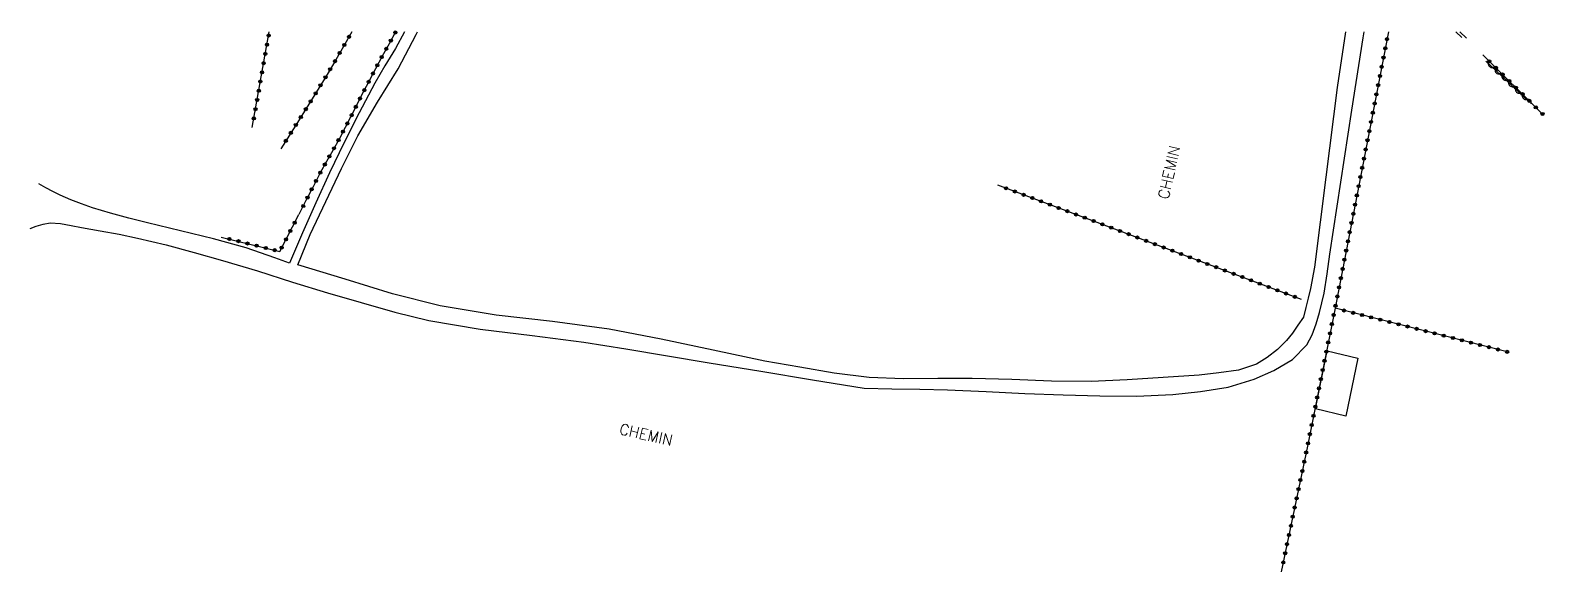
# Model space of a CAD drawing. Header units: millimetres. Extents: x 124000 to 124980, y 124000 to 125000.
# Drawn here: x 124577.5 to 124820.5, y 124913.5 to 125000.2 of the extents above; entities that cross this region are included whole.
import ezdxf
from ezdxf.enums import TextEntityAlignment as Align

# ---------------------------------------------------------------- set-up
doc = ezdxf.new("R2010")
doc.units = ezdxf.units.MM
doc.layers.get('0').update_dxf_attribs({"linetype": 'CONTINUOUS'})
for name, color, linetype in [('W0071', 7, 'CONTINUOUS'), ('W0104', 1, 'CONTINUOUS'), ('W0310', 3, 'CONTINUOUS'), ('W0323', 7, 'CONTINUOUS'), ('W0989', 7, 'CONTINUOUS')]:
    doc.layers.add(name, color=color, linetype=linetype)
doc.styles.get("Standard").update_dxf_attribs({"font": 'romans.shx', "width": 0.85})

# ---------------------------------------------------------------- blocks, each defined once
blk = doc.blocks.new('t323o')
at = {"color": 0, "linetype": 'Continuous'}
for radius in [0.25, 0.15]:
    blk.add_circle((0, 0), radius, dxfattribs=at)
blk = doc.blocks.new('t310o')
at = {"color": 0, "linetype": 'Continuous'}
for centre, start, end in [((-0.5, 0.38), 216.8699, 323.1304), ((0.5, -0.37), 36.8699, 143.1303)]:
    blk.add_arc(centre, 0.625, start, end, dxfattribs=at)

msp = doc.modelspace()

# ---------------------------------------------------------------- linework, layer by layer
at = {"layer": 'W0071'}
for points in [[(124637.56, 125000), (124636.11, 124997.29), (124634.43, 124994.53), (124632.79, 124991.74), (124630.27, 124987.01), (124627.86, 124982.23), (124625.53, 124977.4), (124623.33, 124972.59), (124621.21, 124967.75), (124619.09, 124962.91), (124616.77, 124963.74), (124614.46, 124964.57), (124612.13, 124965.35), (124606.89, 124966.83), (124601.59, 124968.09), (124596.3, 124969.39), (124593.35, 124970.14), (124590.4, 124970.91), (124587.5, 124971.8), (124585.74, 124972.41), (124583.99, 124973.06), (124582.29, 124973.79), (124581.13, 124974.38), (124580, 124975), (124578.86, 124975.63)], [(124622.43, 124967.5), (124624.93, 124972.79), (124627.44, 124978.09), (124630.06, 124983.32), (124633.23, 124988.71), (124636.53, 124994.03), (124639.43, 124999.55), (124639.63, 125000)], [(124788.56, 125000), (124787.21, 124991.08), (124785.4, 124976.68), (124783.59, 124962.27), (124783.38, 124961.13), (124783.17, 124959.99), (124782.94, 124958.86), (124782.58, 124957.32), (124782.2, 124955.78), (124781.81, 124954.25), (124780.94, 124952.98), (124780.07, 124951.71), (124779.12, 124950.52), (124777.64, 124949.07), (124776.01, 124947.77), (124774.28, 124946.7), (124771.38, 124945.76), (124768.24, 124945.36), (124765.1, 124944.96), (124759.32, 124944.58), (124753.53, 124944.2), (124747.74, 124943.97), (124741.38, 124944.02), (124735.01, 124944.26), (124728.65, 124944.45), (124723.13, 124944.43), (124717.62, 124944.37), (124712.13, 124944.58), (124706.54, 124945.27), (124700.98, 124946.23), (124695.41, 124947.2)], [(124711.31, 124942.87), (124715.78, 124942.78), (124720.24, 124942.7), (124724.7, 124942.59), (124730.9, 124942.34), (124737.09, 124942.04), (124743.28, 124941.83), (124749.15, 124941.66), (124755.03, 124941.57), (124760.87, 124941.88), (124765.31, 124942.34), (124769.73, 124943.03), (124773.91, 124944.32), (124777.06, 124945.73), (124780.06, 124947.49), (124782.38, 124949.8), (124783.23, 124951.42), (124783.87, 124953.21), (124784.42, 124955.02), (124785.14, 124958.09), (124785.61, 124961.22), (124786.08, 124964.35), (124787.85, 124975.9), (124789.61, 124987.45), (124791.41, 124999), (124791.58, 125000)], [(124577.51, 124968.44), (124578.45, 124968.84), (124579.58, 124969.16), (124580.72, 124969.36), (124582.38, 124969.29), (124584.06, 124968.96), (124585.73, 124968.61), (124588.74, 124968.1), (124591.75, 124967.54), (124594.74, 124966.92), (124599.29, 124965.84), (124603.82, 124964.63), (124608.34, 124963.36), (124613.98, 124961.67), (124619.6, 124959.88), (124625.23, 124958.16), (124630.61, 124956.59), (124636.01, 124955.06), (124641.45, 124953.73), (124649.69, 124952.31), (124658.03, 124951.32), (124666.35, 124950.25), (124673.06, 124949.18), (124679.75, 124948.06), (124686.45, 124946.95), (124694.74, 124945.59), (124703.02, 124944.23), (124711.31, 124942.87)], [(124620.46, 124962.62), (124622.43, 124967.5)], [(124695.41, 124947.2), (124687.08, 124948.98), (124678.75, 124950.75), (124670.39, 124952.35), (124661.34, 124953.57), (124652.26, 124954.59), (124643.27, 124956.07), (124635.62, 124958.02), (124628.04, 124960.32), (124620.46, 124962.62)]]:
    msp.add_lwpolyline(points, dxfattribs=at)
at = {"layer": 'W0104'}
msp.add_lwpolyline([(124790.53, 124947.7), (124788.65, 124938.38), (124783.76, 124939.54), (124785.65, 124948.86)], close=True, dxfattribs=at)
at = {"layer": 'W0310'}
for points in [[(124807.26, 124999.06), (124806.3, 125000)], [(124811.11, 124995.29), (124818, 124988.81)]]:
    msp.add_lwpolyline(points, dxfattribs=at)
at = {"layer": 'W0323'}
for points in [[(124613.12, 124984.63), (124615.87, 125000)], [(124629.13, 125000), (124627.76, 124997.64), (124626.31, 124995.12), (124624.83, 124992.62), (124622.49, 124988.81), (124620.1, 124985.03), (124617.71, 124981.25)], [(124636.14, 125000), (124635.08, 124998.07), (124633.98, 124996.08), (124632.9, 124994.08), (124630.94, 124990.32), (124629.03, 124986.53), (124627.06, 124982.78), (124626.05, 124980.97), (124625.03, 124979.18), (124624.03, 124977.37), (124622.88, 124975.16), (124621.75, 124972.95), (124620.63, 124970.73)], [(124795.47, 125000), (124786.89, 124955.7), (124782.47, 124933.57), (124778.27, 124913.47)], [(124807.99, 124998.99), (124806.94, 125000)], [(124820.21, 124986.8), (124810.59, 124996.31)], [(124732.7, 124975.44), (124747.37, 124969.95), (124781.45, 124957.13)], [(124608.16, 124967.1), (124608.16, 124967.1), (124608.16, 124967.1), (124617.53, 124964.8), (124620.63, 124970.73)], [(124814.53, 124948.71), (124786.89, 124955.7)]]:
    msp.add_lwpolyline(points, dxfattribs=at)

# ---------------------------------------------------------------- block references
at = {"layer": 'W0310', "rotation": 316.739337341947}
for p in [(124812.2, 124994.27), (124813.29, 124993.24), (124814.39, 124992.21), (124815.48, 124991.18), (124816.57, 124990.15), (124817.66, 124989.13)]:
    msp.add_blockref('t310o', p, dxfattribs=at)
at = {"layer": 'W0323'}
for p, rotation in [((124615.76, 124999.4), 79.86709727514032), ((124628.65, 124999.18), 239.9547343925725), ((124636.08, 124999.88), 241.1506336363595), ((124615.5, 124997.92), 79.86709727514032), ((124627.9, 124997.88), 239.9547343925725), ((124634.63, 124997.26), 241.1384913081743), ((124635.36, 124998.57), 241.1506336363595), ((124794.95, 124997.33), 259.0337721634745), ((124795.24, 124998.8), 259.0337721634745), ((124614.97, 124994.97), 79.86709727514032), ((124615.23, 124996.45), 79.86709727514032), ((124626.4, 124995.28), 239.9717808402635), ((124627.15, 124996.58), 239.9717808402635), ((124633.19, 124994.62), 241.48793483997), ((124633.91, 124995.94), 241.48793483997), ((124794.38, 124994.38), 259.0337721634745), ((124794.67, 124995.85), 259.0337721634745), ((124811.65, 124995.26), 135.3329707398939), ((124614.44, 124992.02), 79.86709727514032), ((124614.7, 124993.49), 79.86709727514032), ((124624.88, 124992.7), 239.4685542793771), ((124625.64, 124993.99), 239.4685542793771), ((124631.8, 124991.97), 242.5466664921928), ((124632.49, 124993.3), 242.5466664921928), ((124794.1, 124992.91), 259.0337721634745), ((124812.72, 124994.21), 135.3329707398939), ((124813.79, 124993.15), 135.3329707398939), ((124814.86, 124992.1), 135.3329707398939), ((124614.18, 124990.54), 79.86709727514032), ((124623.31, 124990.14), 238.4294497639364), ((124624.09, 124991.42), 238.4294497639364), ((124631.11, 124990.64), 242.5466664921928), ((124793.53, 124989.96), 259.0337721634745), ((124793.81, 124991.44), 259.0337721634745), ((124815.92, 124991.04), 135.3329707398939), ((124816.99, 124989.99), 135.3329707398939), ((124613.65, 124987.59), 79.86709727514032), ((124613.91, 124989.06), 79.86709727514032), ((124621.72, 124987.59), 237.6929841815938), ((124622.52, 124988.86), 238.4294497639364), ((124629.75, 124987.96), 243.1631205959726), ((124630.43, 124989.3), 243.1631205959726), ((124792.96, 124987.02), 259.0337721634745), ((124793.24, 124988.49), 259.0337721634745), ((124818.06, 124988.93), 135.3329707398939), ((124819.12, 124987.88), 135.3329707398939), ((124613.38, 124986.11), 79.86709727514032), ((124620.12, 124985.06), 237.6929841815938), ((124620.92, 124986.32), 237.6929841815938), ((124628.38, 124985.29), 242.2987325018235), ((124629.07, 124986.62), 243.1631205959726), ((124792.67, 124985.55), 259.0337721634745), ((124820.19, 124986.82), 135.3329707398939), ((124618.51, 124982.52), 237.6821517982551), ((124619.32, 124983.79), 237.6821517982551), ((124626.98, 124982.64), 240.8053613736595), ((124627.68, 124983.97), 242.2987325018235), ((124792.1, 124982.6), 259.0337721634745), ((124792.39, 124984.07), 259.0337721634745), ((124625.51, 124980.02), 240.4097859986129), ((124626.25, 124981.33), 240.8053613736595), ((124791.82, 124981.13), 259.0337721634745), ((124624.05, 124977.4), 241.0531351111793), ((124624.77, 124978.72), 241.0531351111793), ((124791.24, 124978.18), 259.0337721634745), ((124791.53, 124979.66), 259.0337721634745), ((124623.35, 124976.08), 242.3832006086548), ((124734.1, 124974.92), 339.4915702699608), ((124790.67, 124975.24), 259.0337721634745), ((124790.96, 124976.71), 259.0337721634745), ((124621.99, 124973.41), 243.1978926240742), ((124622.66, 124974.74), 243.1978926240742), ((124735.51, 124974.39), 339.4915702699608), ((124736.91, 124973.86), 339.4915702699608), ((124738.32, 124973.34), 339.4915702699608), ((124739.72, 124972.81), 339.4915702699608), ((124790.39, 124973.77), 259.0337721634745), ((124621.31, 124972.07), 243.16692446131), ((124741.13, 124972.29), 339.4915702699608), ((124742.53, 124971.76), 339.4915702699608), ((124743.94, 124971.24), 339.4915702699608), ((124745.34, 124970.71), 339.4915702699608), ((124746.75, 124970.19), 339.4915702699608), ((124789.82, 124970.82), 259.0337721634745), ((124790.1, 124972.29), 259.0337721634745), ((124619.24, 124968.07), 62.37786626813064), ((124619.94, 124969.4), 62.37786626813064), ((124748.15, 124969.66), 339.3839117782436), ((124749.56, 124969.13), 339.3839117782436), ((124750.96, 124968.6), 339.3839117782436), ((124752.37, 124968.07), 339.3839117782436), ((124753.77, 124967.55), 339.3839117782436), ((124789.25, 124967.87), 259.0337721634745), ((124789.53, 124969.35), 259.0337721634745), ((124609.46, 124966.78), 346.1806567237751), ((124610.92, 124966.43), 346.1806567237751), ((124612.37, 124966.07), 346.1806567237751), ((124613.83, 124965.71), 346.1806567237751), ((124615.29, 124965.35), 346.1806567237751), ((124617.85, 124965.41), 62.37786626813064), ((124618.55, 124966.74), 62.37786626813064), ((124755.17, 124967.02), 339.3839117782436), ((124756.58, 124966.49), 339.3839117782436), ((124757.98, 124965.96), 339.3839117782436), ((124759.38, 124965.43), 339.3839117782436), ((124788.96, 124966.4), 259.0337721634745), ((124616.74, 124964.99), 346.1806567237751), ((124760.79, 124964.9), 339.3839117782436), ((124762.19, 124964.38), 339.3839117782436), ((124763.6, 124963.85), 339.3839117782436), ((124765, 124963.32), 339.3839117782436), ((124766.4, 124962.79), 339.3839117782436), ((124788.39, 124963.46), 259.0337721634745), ((124788.68, 124964.93), 259.0337721634745), ((124767.81, 124962.26), 339.3839117782436), ((124769.21, 124961.74), 339.3839117782436), ((124770.62, 124961.21), 339.3839117782436), ((124772.02, 124960.68), 339.3839117782436), ((124787.82, 124960.51), 259.0337721634745), ((124788.11, 124961.98), 259.0337721634745), ((124773.42, 124960.15), 339.3839117782436), ((124774.83, 124959.62), 339.3839117782436), ((124776.23, 124959.1), 339.3839117782436), ((124777.64, 124958.57), 339.3839117782436), ((124779.04, 124958.04), 339.3839117782436), ((124787.54, 124959.04), 259.0337721634745), ((124780.44, 124957.51), 339.3839117782436), ((124786.96, 124956.09), 259.0337721634745), ((124787.25, 124957.57), 259.0337721634745), ((124786.38, 124953.15), 258.7089904999642), ((124786.67, 124954.62), 258.7089904999642), ((124788.34, 124955.33), 165.8026804495317), ((124789.8, 124954.96), 165.8026804495317), ((124791.25, 124954.6), 165.8026804495317), ((124792.7, 124954.23), 165.8026804495317), ((124794.16, 124953.86), 165.8026804495317), ((124795.61, 124953.49), 165.8026804495317), ((124797.07, 124953.12), 165.8026804495317), ((124786.09, 124951.68), 258.7089904999642), ((124798.52, 124952.76), 165.8026804495317), ((124799.98, 124952.39), 165.8026804495317), ((124801.43, 124952.02), 165.8026804495317), ((124802.88, 124951.65), 165.8026804495317), ((124804.34, 124951.29), 165.8026804495317), ((124805.79, 124950.92), 165.8026804495317), ((124807.25, 124950.55), 165.8026804495317), ((124785.5, 124948.74), 258.7089904999642), ((124785.79, 124950.21), 258.7089904999642), ((124808.7, 124950.18), 165.8026804495317), ((124810.15, 124949.81), 165.8026804495317), ((124811.61, 124949.45), 165.8026804495317), ((124813.06, 124949.08), 165.8026804495317), ((124814.52, 124948.71), 165.8026804495317), ((124784.91, 124945.8), 258.7089904999642), ((124785.2, 124947.27), 258.7089904999642), ((124784.62, 124944.33), 258.7089904999642), ((124784.03, 124941.38), 258.7089904999642), ((124784.32, 124942.85), 258.7089904999642), ((124783.44, 124938.44), 258.7089904999642), ((124783.74, 124939.91), 258.7089904999642), ((124783.15, 124936.97), 258.7089904999642), ((124782.56, 124934.03), 258.7089904999642), ((124782.85, 124935.5), 258.7089904999642), ((124782.26, 124932.56), 258.2079164913134), ((124781.65, 124929.62), 258.2079164913134), ((124781.95, 124931.09), 258.2079164913134), ((124781.03, 124926.69), 258.2079164913134), ((124781.34, 124928.15), 258.2079164913134), ((124780.73, 124925.22), 258.2079164913134), ((124780.11, 124922.28), 258.2079164913134), ((124780.42, 124923.75), 258.2079164913134), ((124779.5, 124919.34), 258.2079164913134), ((124779.81, 124920.81), 258.2079164913134), ((124779.19, 124917.88), 258.2079164913134), ((124778.58, 124914.94), 258.2079164913134), ((124778.89, 124916.41), 258.2079164913134)]:
    msp.add_blockref('t323o', p, dxfattribs=dict(at, rotation=rotation))

# ---------------------------------------------------------------- texts
at = {"layer": 'W0989'}
for rotation, p in [(77.3423, (124759.3, 124973.21)), (347.3423, (124672.1, 124936.39))]:
    msp.add_text('CHEMIN', height=1.75, rotation=rotation, dxfattribs=at).set_placement(p, align=Align.MIDDLE_LEFT)

doc.saveas('drawing.dxf')
